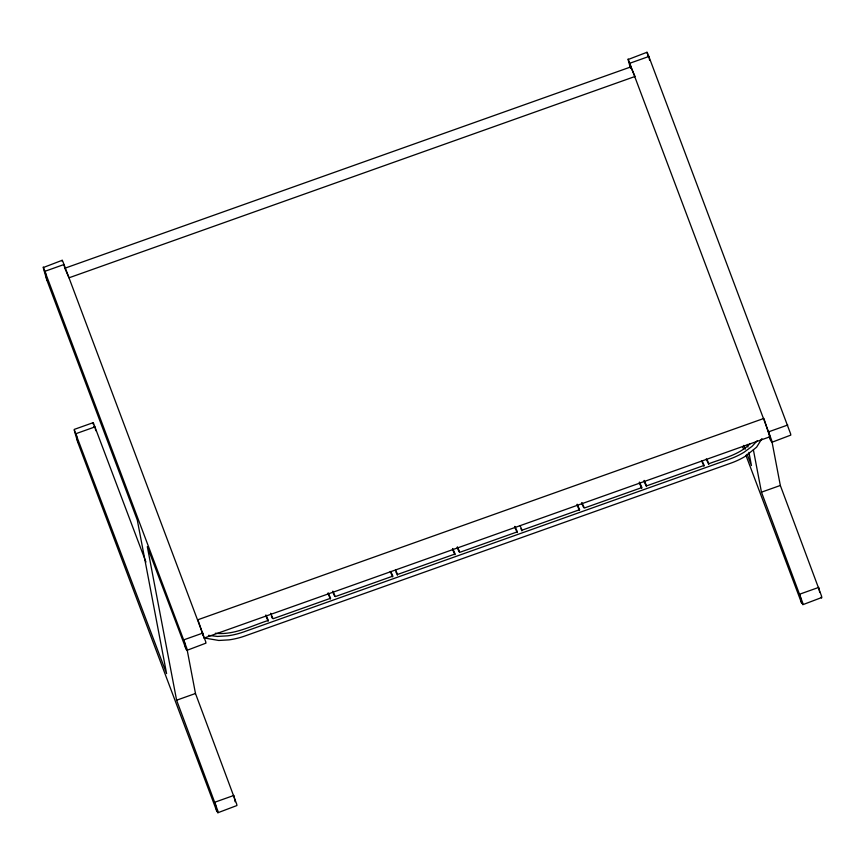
<?xml version="1.0" encoding="UTF-8"?>
<svg xmlns="http://www.w3.org/2000/svg" width="865" height="865" viewBox="0 0 865 865"><rect width="100%" height="100%" fill="white"/><g stroke="black" fill="none" stroke-linecap="round" stroke-linejoin="round"><path stroke-width="1.3" d="M217.904 812.732L218.034 812.246A32.438 1.741 70.4 0 0 217.85 810.873L176.611 700.207L147.32 546.68L186.267 649.593L186.927 650.35L205.924 643.149A32.438 1.741 70.4 0 0 205.74 641.776L62.929 261.673L62.237 260.289L43.304 267.534A32.438 1.741 70.4 0 0 43.801 269.729L46.851 280.076L137.308 520.092L166.588 673.619L74.282 429.916A32.438 1.741 70.4 0 0 74.779 432.122L77.828 442.458L216.715 811.002L217.904 812.732L236.902 805.542A32.438 1.741 70.4 0 0 236.707 804.158L195.479 693.492L187.143 649.82M769.169 436.814L771.775 442.318L790.772 435.117A32.438 1.741 70.4 0 0 790.588 433.743L647.777 53.641L646.966 52.278L628.152 59.501A32.438 1.741 70.4 0 0 628.65 61.696L630.466 68.119M761.924 438.631L756.605 447.173L745.565 456.147A44.039 23.614 -17.6 0 1 730.99 463.099L245.033 635.948A44.039 23.614 -17.6 0 1 229.074 639.862L218.823 640.468L205.838 638.251M757.21 440.739L752.128 446.264L744.257 452.114A44.039 23.614 -17.6 0 1 729.682 459.066L243.725 631.915A44.039 23.614 -17.6 0 1 227.765 635.829L217.504 636.435L208.433 635.364M750.258 443.572C739.261 454.904 723.064 458.299 708.878 463.726L706.9 459.347M186.927 650.35L187.056 649.864A32.438 1.741 70.4 0 0 186.872 648.48L43.25 267.026M771.775 442.318L771.904 441.831A32.438 1.741 70.4 0 0 771.721 440.447L628.098 58.993M745.922 455.304L801.563 602.97L802.882 604.213A32.438 1.741 70.4 0 0 802.698 602.84L761.46 492.174L753.383 449.822M802.752 604.711L821.75 597.51A32.438 1.741 70.4 0 0 821.566 596.126L780.327 485.47L772.002 441.788M630.812 66.919L64.821 268.237L69.038 277.795L635.029 76.477L630.812 66.919L630.855 67.611M74.228 429.408L93.096 422.704L93.485 423.147L145.947 562.055M787.766 425.018L768.899 431.732L770.596 440.588M205.081 637.721L769.796 436.847L763.892 418.433L197.901 619.751L203.372 635.872M176.611 700.207L195.479 693.492M761.46 492.174L780.327 485.47M62.118 260.311L62.172 260.819A32.438 1.741 70.4 0 0 62.302 261.468M215.363 633.245C233.972 635.353 251.228 625.882 268.355 620.421L265.879 614.95M821.62 597.996L820.961 597.228M706.229 459.001L708.705 464.473M702.175 461.023L704.164 465.402L646.62 485.871L644.144 480.399M701.504 460.677L703.991 466.149M643.971 481.145L646.447 486.617M639.43 482.075L641.906 487.546L584.362 508.014L581.885 502.543M639.246 482.832L641.733 488.293M581.712 503.3L583.691 507.668M577.171 504.219L579.647 509.69L522.103 530.159L520.125 525.779M576.987 504.976L579.474 510.437M520.935 528.72L521.93 530.905M514.913 526.363L517.389 531.834L459.845 552.303L457.369 546.831M514.729 527.12L517.216 532.591M457.196 547.588L459.174 551.957M452.654 548.507L455.131 553.978L397.586 574.447L395.608 570.078M452.471 549.264L454.958 554.735M395.921 571.916L397.413 575.203M390.883 571.754L392.872 576.122L335.328 596.591L332.852 591.13M390.212 571.408L392.699 576.879M332.679 591.876L334.658 596.255M328.138 592.806L330.614 598.266L273.07 618.735L270.594 613.274M327.954 593.552L330.441 599.023M271.405 616.204L272.399 618.399M265.696 615.696L268.182 621.167M743.824 445.378L745.252 449.162M747.155 454.212L751.447 465.586L748.917 452.352M742.592 446.47L743.543 448.989M93.874 426.304L94.134 427.278M647.517 54.992L647.755 55.89M819.706 592.46L818.744 587.4L799.876 594.114L801.563 602.97M747.403 444.405L747.911 447.054M649.604 60.269L648.88 56.474L630.012 63.177L630.974 68.249M203.881 638.111L202.918 633.05L184.05 639.754L185.737 648.62M235.096 801.758L233.896 795.432L215.028 802.147L216.715 811.002M64.756 268.301L64.032 264.506L45.164 271.21L46.851 280.076M95.734 430.684L95.009 426.888L76.142 433.603L77.828 442.458M646.966 52.278L647.02 52.787A32.438 1.741 70.4 0 0 647.15 53.435M93.096 422.704L93.15 423.201A32.438 1.741 70.4 0 0 93.442 424.585"/></g></svg>
